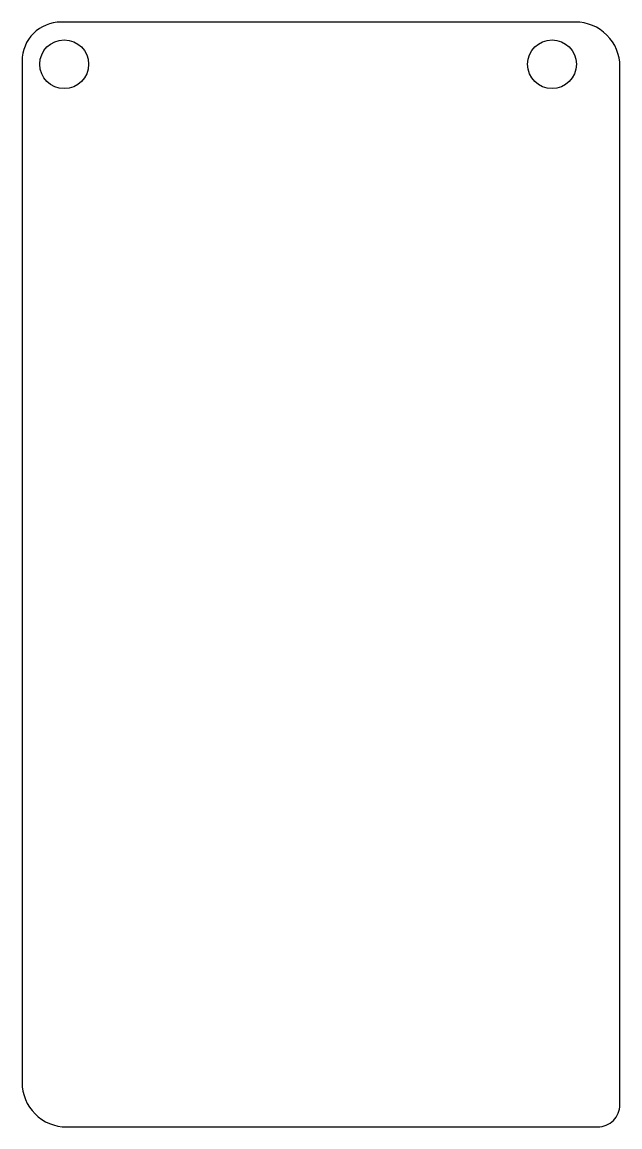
# Model space of a CAD drawing. Header units: millimetres. Extents: x -103.8 to -76.8, y 41 to 90.8.
import ezdxf

# ---------------------------------------------------------------- set-up
doc = ezdxf.new("R2010")
doc.units = ezdxf.units.MM
doc.layers.get('0').update_dxf_attribs({"linetype": 'CONTINUOUS'})

msp = doc.modelspace()

# ---------------------------------------------------------------- linework, layer by layer
msp.add_lwpolyline([(-76.835, 88.81, 0.414214), (-78.835, 90.81), (-102.047, 90.81, 0.414214), (-103.797, 89.06), (-103.797, 42.997, 0.414214), (-101.797, 40.997), (-77.835, 40.997, 0.414214), (-76.835, 41.997)], format="xyb", close=True)
for centre in [(-101.897, 88.91), (-79.897, 88.91)]:
    msp.add_circle(centre, 1.1)

doc.saveas('drawing.dxf')
